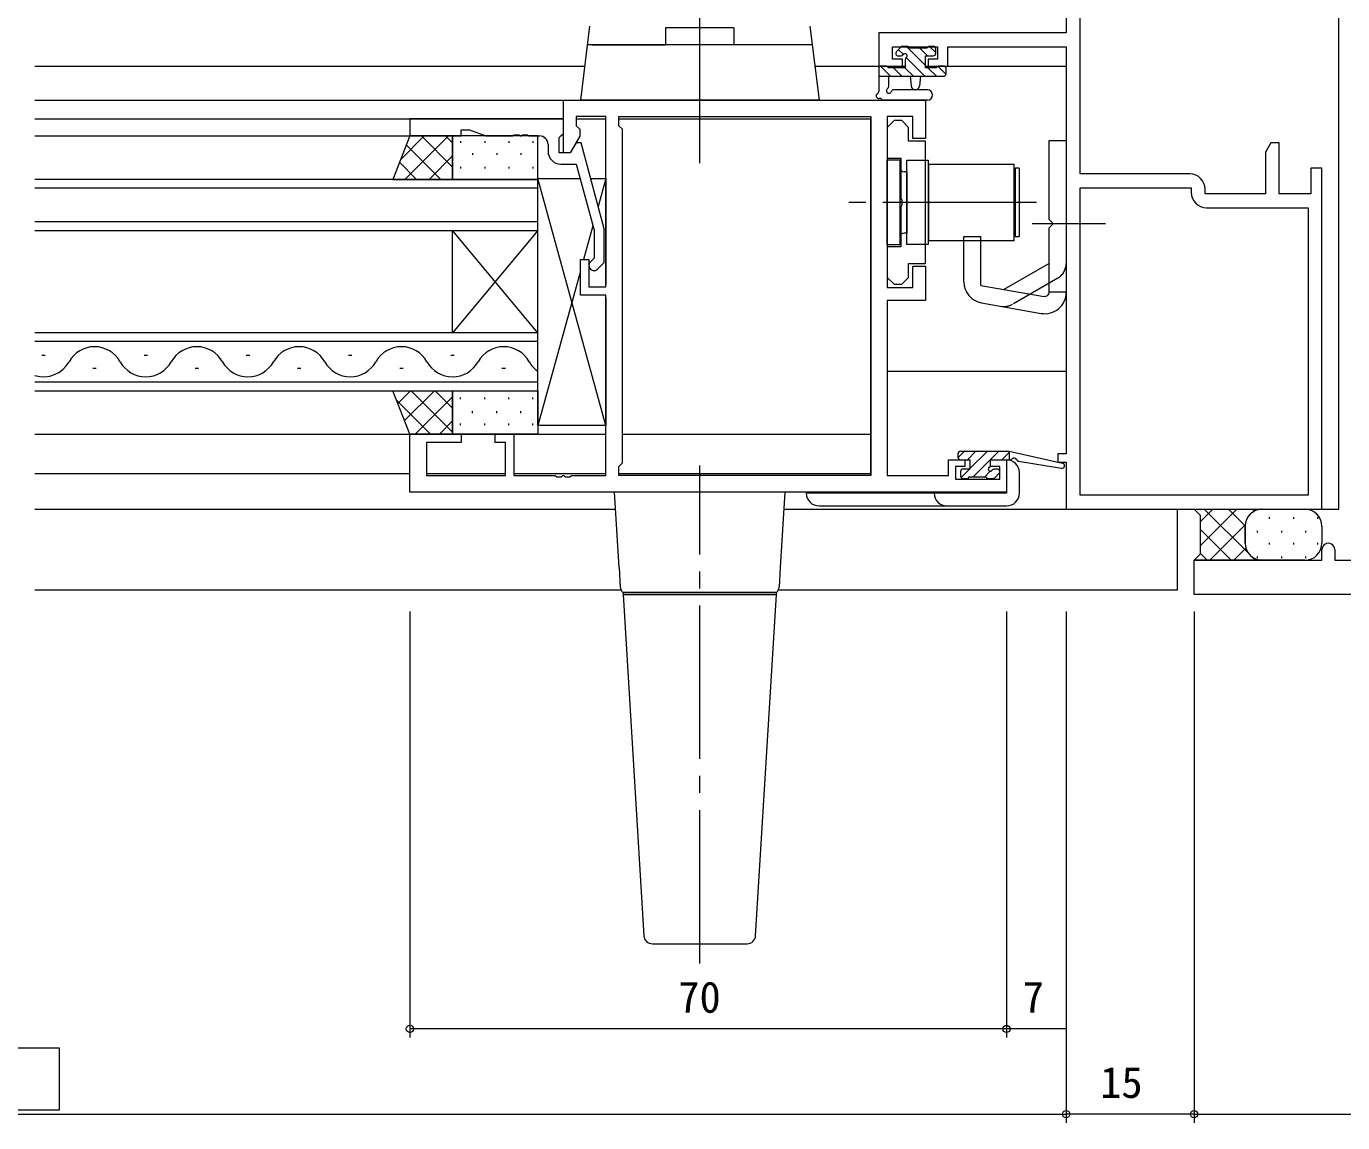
# Model space of a CAD drawing. Units: millimetres, scale not verified. Extents: x -594 to 539, y -420 to 386.
# Drawn here: x 163 to 317.4, y -249.5 to -120.8 of the extents above; entities that cross this region are included whole.
import ezdxf
from ezdxf.enums import TextEntityAlignment as Align

# ---------------------------------------------------------------- set-up
doc = ezdxf.new("R2010")
doc.units = ezdxf.units.MM
doc.header["$LTSCALE"] = 2
doc.linetypes.add('CHAIN2', pattern=[12, 9, -1, 1, -1])
doc.linetypes.add('DASHED3', pattern=[4, 3, -1])
for name, color, linetype, lineweight in [('0-3_YKK_11', 7, 'Continuous', 9), ('0-5_YKK_12', 2, 'Continuous', 9), ('0-6_YKK_13', 4, 'Continuous', 9), ('0-8_YKK_D', 6, 'Continuous', 9)]:
    doc.layers.add(name, color=color, linetype=linetype, lineweight=lineweight)
doc.styles.add('ＭＳ ゴシック', font='')
doc.styles.get('ＭＳ ゴシック').set_extended_font_data('MS Gothic')

msp = doc.modelspace()

# ---------------------------------------------------------------- linework, layer by layer
at = {"layer": '0-3_YKK_11'}
for p, q in [((285, -107.48), (285, -121.58)), ((286.63, -138.15), (286.63, -109.11)), ((263, -121.58), (263, -125.48)), ((285, -121.58), (263, -121.58)), ((264.63, -123.21), (269.9, -123.21)), ((264.63, -124.68), (264.63, -123.21)), ((269.9, -123.21), (269.9, -124.68)), ((271.1, -123.21), (285, -123.21)), ((271.1, -125.48), (271.1, -123.21)), ((285, -123.21), (285, -170.98)), ((265.8, -124.68), (264.63, -124.68)), ((265.8, -125.48), (265.8, -124.68)), ((268.8, -124.68), (268.8, -125.48)), ((269.9, -124.68), (268.8, -124.68)), ((263, -125.48), (265.8, -125.48)), ((268.8, -125.48), (271.1, -125.48)), ((226, -129.48), (268.5, -129.48)), ((226, -135.68), (226, -129.48)), ((268.5, -129.48), (268.5, -133.98)), ((208, -131.68), (208, -133.68)), ((226, -131.68), (208, -131.68)), ((226, -133.38), (226, -131.68)), ((227.5, -131.41), (227.5, -132.48)), ((231, -131.41), (227.5, -131.41)), ((227.5, -132.48), (227.93, -132.91)), ((231, -151.38), (231, -131.41)), ((232.5, -131.41), (262.07, -131.41)), ((232.5, -132.48), (232.5, -131.41)), ((232.93, -132.91), (232.5, -132.48)), ((262.07, -131.41), (262.07, -173.55)), ((262.07, -131.41), (262.07, -173.55)), ((264, -131.41), (264, -151.48)), ((267, -131.41), (264, -131.41)), ((264.8, -131.881), (264, -132.681)), ((264, -132.681), (264, -136.281)), ((265.7, -131.881), (264.8, -131.881)), ((266.5, -132.681), (265.7, -131.881)), ((266.5, -134.306), (266.5, -132.681)), ((267, -133.98), (267, -131.41)), ((208, -133.68), (214, -133.68)), ((214, -132.98), (215, -132.98)), ((214, -133.68), (214, -132.98)), ((215, -132.98), (216.923, -133.68)), ((216.923, -133.68), (220.042, -133.68)), ((220.042, -133.68), (220.225, -133.56)), ((220.225, -133.56), (220.775, -133.56)), ((220.775, -133.56), (220.958, -133.68)), ((220.958, -133.68), (221.042, -133.68)), ((221.042, -133.68), (221.225, -133.56)), ((221.225, -133.56), (221.775, -133.56)), ((221.775, -133.56), (221.958, -133.68)), ((221.958, -133.68), (223.2, -133.68)), ((225.5, -133.88), (225.7, -133.68)), ((225.5, -135.68), (225.5, -133.88)), ((225.7, -133.68), (226, -133.38)), ((227.93, -133.723), (226.8, -135.68)), ((227.93, -132.91), (227.93, -133.723)), ((232.93, -172.05), (232.93, -132.91)), ((268.5, -134.306), (266.5, -134.306)), ((268.5, -133.98), (267, -133.98)), ((268.5, -148.656), (268.5, -134.306)), ((224.2, -134.68), (224.2, -135.48)), ((226.8, -135.68), (225.5, -135.68)), ((226.8, -135.68), (226, -135.68)), ((227.493, -134.48), (226.8, -135.68)), ((228.093, -134.48), (227.493, -134.48)), ((230.8, -144.583), (228.093, -134.48)), ((309, -134.48), (308.37, -135.571)), ((308.37, -135.571), (308.37, -140.48)), ((310, -134.48), (309, -134.48)), ((310, -140.48), (310, -134.48)), ((225.7, -136.98), (227.52, -136.98)), ((227.52, -136.98), (229.6, -144.741)), ((264, -136.281), (265.6, -136.281)), ((265.6, -136.281), (265.6, -141.023)), ((299.5, -138.15), (286.63, -138.15)), ((313.7, -137.48), (313.7, -140.48)), ((315, -137.48), (313.7, -137.48)), ((315, -177.48), (315, -137.48)), ((286.63, -139.78), (299.67, -139.78)), ((286.63, -175.85), (286.63, -139.78)), ((286.63, -175.85), (286.63, -139.78)), ((299.67, -139.78), (299.67, -140.31)), ((301.3, -140.48), (301.3, -139.95)), ((308.37, -140.48), (301.3, -140.48)), ((313.7, -140.48), (310, -140.48)), ((265.6, -141.023), (265.72, -141.206)), ((265.72, -141.756), (265.6, -141.939)), ((265.6, -141.939), (265.6, -146.681)), ((265.72, -141.206), (265.72, -141.756)), ((301.47, -142.11), (313.37, -142.11)), ((313.37, -142.11), (313.37, -175.85)), ((229.6, -144.741), (229.6, -148.032)), ((230.8, -148.529), (230.8, -144.583)), ((264, -146.681), (264, -150.281)), ((265.6, -146.681), (264, -146.681)), ((228, -148.18), (229, -148.18)), ((228, -152.38), (228, -148.18)), ((229, -148.18), (229, -151.38)), ((229.6, -148.032), (229.176, -148.456)), ((230.024, -149.304), (230.8, -148.529)), ((266.5, -148.656), (268.5, -148.656)), ((266.5, -150.281), (266.5, -148.656)), ((267, -148.98), (268.5, -148.98)), ((267, -151.48), (267, -148.98)), ((268.5, -148.98), (268.5, -152.98)), ((264, -150.281), (264.8, -151.081)), ((264.8, -151.081), (265.7, -151.081)), ((265.7, -151.081), (266.5, -150.281)), ((231, -152.38), (228, -152.38)), ((229, -151.38), (231, -151.38)), ((231, -173.55), (231, -152.38)), ((264, -151.48), (267, -151.48)), ((264, -152.98), (264, -173.55)), ((268.5, -152.98), (264, -152.98)), ((208, -168.68), (214, -168.68)), ((208, -175.48), (208, -168.68)), ((209.93, -169.68), (209.93, -173.55)), ((214, -169.68), (209.93, -169.68)), ((214, -168.68), (214, -169.68)), ((218, -168.68), (220.2, -168.68)), ((218, -169.68), (218, -168.68)), ((219.2, -169.68), (218, -169.68)), ((219.2, -173.55), (219.2, -169.68)), ((220.2, -168.68), (220.2, -173.55)), ((284, -170.98), (284, -171.98)), ((285, -170.98), (284, -170.98)), ((232.5, -172.48), (232.93, -172.05)), ((232.5, -173.55), (232.5, -172.48)), ((271.2, -171.68), (273.1, -171.68)), ((271.2, -172.75), (271.2, -171.68)), ((271.2, -173.55), (271.2, -172.75)), ((272, -172.48), (272, -173.98)), ((273.1, -172.48), (272, -172.48)), ((273.1, -171.68), (273.1, -172.48)), ((276.1, -171.68), (278, -171.68)), ((276.1, -172.48), (276.1, -171.68)), ((277.2, -172.48), (276.1, -172.48)), ((277.2, -173.98), (277.2, -172.48)), ((278, -171.68), (278, -175.48)), ((284, -171.98), (285, -171.98)), ((285, -171.98), (285, -177.48)), ((209.93, -173.55), (219.2, -173.55)), ((220.2, -173.55), (225.042, -173.55)), ((225.042, -173.55), (225.225, -173.67)), ((225.225, -173.67), (225.775, -173.67)), ((225.775, -173.67), (225.958, -173.55)), ((225.958, -173.55), (226.042, -173.55)), ((226.042, -173.55), (226.225, -173.67)), ((226.225, -173.67), (226.775, -173.67)), ((226.775, -173.67), (226.958, -173.55)), ((226.958, -173.55), (231, -173.55)), ((262.07, -173.55), (232.5, -173.55)), ((264, -173.55), (271.2, -173.55)), ((272, -173.98), (277.2, -173.98)), ((278, -175.48), (208, -175.48)), ((313.37, -175.85), (286.63, -175.85)), ((285, -177.48), (315, -177.48)), ((315, -183.48), (315, -182.23)), ((316.5, -182.23), (316.5, -183.48)), ((300, -183.48), (315, -183.48)), ((300, -187.48), (300, -183.48)), ((316.5, -183.48), (326.5, -183.48)), ((360, -187.48), (300, -187.48))]:
    msp.add_line(p, q, dxfattribs=at)
for centre, radius, start, end in [((223.2, -134.68), 1, 0, 89.99998), ((225.7, -135.48), 1.5, 180, 269.99998), ((299.5, -139.95), 1.8, 0, 89.99998), ((301.47, -140.31), 1.8, 180, 269.99998), ((229.6, -148.88), 0.6, 134.99998, 315), ((315.75, -182.23), 0.75, 359.99998, 180)]:
    msp.add_arc(centre, radius, start, end, dxfattribs=at)
at = {"layer": '0-5_YKK_12'}
for p, q in [((317, -177.48), (317, -107.48)), ((164, -125.48), (228.491, -125.48)), ((255.509, -125.48), (266.1, -125.48)), ((268.5, -125.48), (285, -125.48)), ((164, -129.48), (262.07, -129.48)), ((164, -131.68), (226, -131.68)), ((227.502, -131.68), (230.999, -131.68)), ((232.502, -131.68), (262.07, -131.68)), ((262.07, -173.28), (262.07, -131.71)), ((164, -133.68), (208, -133.68)), ((223, -138.78), (164, -138.78)), ((223, -144.78), (223, -138.78)), ((164, -139.78), (223, -139.78)), ((223, -143.78), (164, -143.78)), ((164, -144.78), (223, -144.78)), ((223, -144.78), (213, -156.78)), ((223, -156.78), (213, -144.78)), ((213, -156.78), (213, -144.78)), ((223, -156.78), (223, -144.78)), ((223, -156.78), (164, -156.78)), ((223, -163.58), (223, -156.78)), ((164, -157.78), (223, -157.78)), ((164.8, -159.42), (165.2, -159.42)), ((176.8, -159.42), (177.2, -159.42)), ((188.8, -159.42), (189.2, -159.42)), ((200.8, -159.42), (201.2, -159.42)), ((212.8, -159.42), (213.2, -159.42)), ((170.8, -160.94), (171.2, -160.94)), ((182.8, -160.94), (183.2, -160.94)), ((194.8, -160.94), (195.2, -160.94)), ((206.8, -160.94), (207.2, -160.94)), ((218.8, -160.94), (219.2, -160.94)), ((264, -161.28), (285, -161.28)), ((223, -162.58), (164, -162.58)), ((164, -163.58), (223, -163.58)), ((164, -168.68), (231, -168.68)), ((232.93, -168.68), (262.07, -168.68)), ((284.5, -171.98), (284.5, -172.073)), ((164, -173.28), (208, -173.28)), ((209.932, -173.28), (219.199, -173.28)), ((220.202, -173.28), (230.999, -173.28)), ((232.502, -173.28), (262.07, -173.28)), ((164, -177.48), (232.122, -177.48)), ((251.878, -177.48), (285.3, -177.48)), ((298, -177.48), (298, -186.98)), ((314.7, -177.48), (317, -177.48)), ((232.778, -186.98), (164, -186.98)), ((298, -186.98), (251.222, -186.98))]:
    msp.add_line(p, q, dxfattribs=at)
for centre, start, end in [((171, -161.857), 29.20253, 150.79745), ((183, -161.857), 29.20253, 150.79745), ((195, -161.857), 29.20253, 150.79745), ((207, -161.857), 29.20253, 150.79745), ((219, -161.857), 29.20253, 150.79745), ((165, -158.503), 253.08415, 330.79745), ((177, -158.503), 209.20253, 330.79745), ((189, -158.503), 209.20253, 330.79745), ((201, -158.503), 209.20253, 330.79745), ((213, -158.503), 209.20253, 330.79745), ((225, -158.503), 209.20253, 234.41333)]:
    msp.add_arc(centre, 3.437, start, end, dxfattribs=at)
at = {"layer": '0-6_YKK_13', "linetype": 'CHAIN2'}
for p, q in [((242, -136.882), (242, -94.078)), ((281.5, -141.481), (259.07, -141.481)), ((281, -143.98), (289.63, -143.98)), ((242, -230.789), (242, -172.375))]:
    msp.add_line(p, q, dxfattribs=at)
at = {"layer": '0-6_YKK_13'}
for p, q in [((229.063, -120.822), (228, -129.48)), ((246, -120.98), (238, -120.98)), ((238, -120.98), (238, -122.98)), ((246, -120.98), (246, -122.98)), ((254.937, -120.822), (256, -129.48)), ((255.202, -122.98), (228.798, -122.98)), ((229.4, -122.98), (238, -122.98)), ((254.6, -122.98), (246, -122.98)), ((265.588, -123.268), (265.088, -123.768)), ((265.302, -123.554), (265.891, -124.143)), ((266.4, -123.18), (265.8, -123.18)), ((266.275, -123.18), (268.5, -125.405)), ((268.7, -123.38), (266.6, -123.38)), ((267.822, -123.38), (268.722, -124.28)), ((269.4, -123.18), (268.9, -123.18)), ((268.969, -123.18), (269.7, -123.911)), ((269.7, -123.98), (269.7, -123.48)), ((265.3, -124.28), (265.639, -124.28)), ((266.1, -124.741), (266.1, -125.68)), ((266.237, -124.489), (268.428, -126.68)), ((268.5, -124.28), (269.4, -124.28)), ((268.5, -125.68), (268.5, -124.28)), ((263, -125.78), (263, -128.46)), ((263, -126.641), (263.039, -126.68)), ((263.203, -125.496), (264.386, -126.68)), ((263.9, -125.48), (263.3, -125.48)), ((266.1, -125.68), (264.1, -125.68)), ((264.734, -125.68), (265.734, -126.68)), ((266.081, -125.68), (267.081, -126.68)), ((269.8, -125.68), (268.5, -125.68)), ((268.775, -125.68), (269.775, -126.68)), ((269.933, -125.492), (270.892, -126.45)), ((270.6, -125.48), (270, -125.48)), ((270.9, -126.38), (270.9, -125.78)), ((263, -126.68), (270.6, -126.68)), ((264.2, -127.86), (264.2, -126.68)), ((266.7, -126.68), (266.802, -127.824)), ((267.9, -126.68), (267.798, -127.824)), ((256, -129.48), (228, -129.48)), ((268.728, -129.48), (263.566, -129.48)), ((268.728, -128.28), (264.767, -128.277)), ((208, -133.68), (206, -138.78)), ((206.914, -136.451), (209.684, -133.68)), ((207.413, -138.78), (212.513, -133.68)), ((213, -133.68), (208, -133.68)), ((209.339, -133.68), (213, -137.341)), ((212.168, -133.68), (213, -134.512)), ((223, -133.68), (213, -133.68)), ((213, -133.68), (213, -138.78)), ((213, -138.78), (213, -133.68)), ((213.94, -134.284), (213.94, -134.484)), ((216.77, -134.284), (216.77, -134.484)), ((219.6, -134.284), (219.6, -134.484)), ((222.43, -134.284), (222.43, -134.484)), ((223, -138.78), (223, -133.68)), ((283, -134.23), (285, -134.23)), ((283, -143.48), (283, -134.23)), ((285, -134.23), (285, -152.045)), ((207.581, -134.75), (211.611, -138.78)), ((215.355, -135.699), (215.355, -135.899)), ((218.185, -135.699), (218.185, -135.899)), ((221.015, -135.699), (221.015, -135.899)), ((206.784, -136.781), (208.783, -138.78)), ((210.241, -138.78), (213, -136.021)), ((213.94, -137.314), (213.94, -137.514)), ((216.77, -137.314), (216.77, -137.514)), ((219.6, -137.314), (219.6, -137.514)), ((222.43, -137.314), (222.43, -137.514)), ((264, -146.481), (264, -136.481)), ((264, -136.481), (265.5, -136.481)), ((265.5, -146.481), (265.5, -136.481)), ((266.3, -136.531), (268.8, -136.531)), ((266.3, -146.431), (266.3, -136.531)), ((268.8, -136.531), (268.8, -146.431)), ((268.9, -145.981), (268.9, -136.981)), ((268.9, -136.981), (278.9, -136.981)), ((278.9, -145.981), (278.9, -136.981)), ((206, -138.78), (213, -138.78)), ((213, -138.78), (223, -138.78)), ((215.355, -138.729), (215.355, -138.78)), ((218.185, -138.729), (218.185, -138.78)), ((221.015, -138.729), (221.015, -138.78)), ((223, -138.68), (227.976, -138.68)), ((223, -167.68), (223, -138.68)), ((231, -167.68), (223, -138.68)), ((229.218, -138.68), (231, -138.68)), ((231, -138.68), (230.096, -141.957)), ((231, -138.68), (231, -151.08)), ((266.3, -137.881), (266, -137.881)), ((266.3, -137.881), (266.3, -145.081)), ((268.8, -138.481), (268.8, -144.481)), ((268.9, -138.481), (268.8, -138.481)), ((279, -137.481), (279, -145.481)), ((279.5, -137.481), (279, -137.481)), ((279.5, -137.481), (279.5, -145.481)), ((283.4, -143.88), (283, -143.48)), ((229.466, -144.241), (228.379, -148.18)), ((266.3, -145.081), (266, -145.081)), ((268.9, -144.481), (268.8, -144.481)), ((283.4, -144.08), (283, -144.48)), ((283, -152.045), (283, -144.48)), ((283.4, -144.08), (283.4, -143.88)), ((265.5, -146.481), (264, -146.481)), ((268.8, -146.431), (266.3, -146.431)), ((278.9, -145.981), (268.9, -145.981)), ((273, -145.48), (275, -145.48)), ((273, -150.811), (273, -145.48)), ((275, -151.23), (275, -145.48)), ((279, -145.481), (279.5, -145.481)), ((228, -149.555), (223, -167.68)), ((283, -148.641), (277.693, -151.705)), ((275, -151.23), (282.413, -152.537)), ((231, -152.68), (231, -167.68)), ((283, -151.98), (285, -151.98)), ((275.066, -153.273), (282.066, -154.507)), ((206, -163.58), (213, -163.58)), ((208, -168.68), (206, -163.58)), ((208.069, -163.58), (206.583, -165.066)), ((210.897, -163.58), (207.379, -167.098)), ((213, -168.453), (208.127, -163.58)), ((213, -165.625), (210.955, -163.58)), ((213, -163.58), (223, -163.58)), ((213, -168.68), (213, -163.58)), ((213, -163.58), (213, -168.68)), ((223, -163.58), (223, -168.68)), ((210.398, -168.68), (206.453, -164.734)), ((213, -164.305), (208.625, -168.68)), ((213.94, -164.584), (213.94, -164.384)), ((216.77, -164.584), (216.77, -164.384)), ((219.6, -164.584), (219.6, -164.384)), ((222.43, -164.584), (222.43, -164.384)), ((215.355, -166.199), (215.355, -165.999)), ((218.185, -166.199), (218.185, -165.999)), ((221.015, -166.199), (221.015, -165.999)), ((213, -167.134), (211.454, -168.68)), ((213.94, -167.614), (213.94, -167.414)), ((216.77, -167.614), (216.77, -167.414)), ((219.6, -167.614), (219.6, -167.414)), ((222.43, -167.614), (222.43, -167.414)), ((231, -167.68), (223, -167.68)), ((213, -168.68), (208, -168.68)), ((223, -168.68), (213, -168.68)), ((272.302, -170.98), (272.302, -171.38)), ((273.055, -170.68), (272.306, -171.429)), ((272.602, -170.68), (278.3, -170.68)), ((274.402, -170.68), (273.402, -171.68)), ((275.749, -170.68), (273.702, -172.727)), ((277.096, -170.68), (274.096, -173.68)), ((278.3, -170.823), (277.443, -171.68)), ((278.3, -170.68), (284.566, -172.088)), ((278.3, -170.68), (278.3, -171.68)), ((272.602, -171.68), (273.702, -171.68)), ((273.649, -172.78), (272.665, -173.764)), ((273.702, -172.78), (272.902, -172.78)), ((273.702, -171.68), (273.702, -172.78)), ((276.102, -171.68), (278.3, -171.68)), ((276.102, -172.319), (276.102, -171.68)), ((276.902, -172.78), (276.563, -172.78)), ((278.002, -171.7), (278.002, -175.6)), ((278.3, -171.68), (278.387, -171.694)), ((279.413, -171.86), (284.452, -172.676)), ((272.602, -173.08), (272.602, -173.58)), ((272.902, -173.88), (273.402, -173.88)), ((273.602, -173.68), (275.602, -173.68)), ((276.093, -173.03), (275.443, -173.68)), ((275.802, -173.88), (276.402, -173.88)), ((276.614, -173.792), (277.114, -173.292)), ((279.502, -175.6), (279.502, -173.2)), ((232.542, -184.341), (232, -175.48)), ((232.998, -175.48), (232, -175.48)), ((251.002, -175.48), (232.998, -175.48)), ((252, -175.48), (251.002, -175.48)), ((252, -175.48), (251.458, -184.341)), ((278.002, -175.6), (254.502, -175.6)), ((256.002, -177.1), (278.002, -177.1)), ((300.75, -178.23), (300, -177.48)), ((300, -177.48), (308, -177.48)), ((300.75, -178.23), (300, -177.48)), ((302.201, -177.48), (300.75, -178.931)), ((305.029, -177.48), (300.75, -181.76)), ((306.418, -182.704), (301.194, -177.48)), ((306, -179.457), (304.023, -177.48)), ((307.077, -177.706), (306.851, -177.48)), ((307.858, -177.48), (307.852, -177.486)), ((308, -177.48), (313, -177.48)), ((300.75, -182.73), (300.75, -178.23)), ((300.75, -182.73), (300.75, -178.23)), ((308.868, -178.604), (308.868, -178.404)), ((311.698, -178.604), (311.698, -178.404)), ((314.528, -178.604), (314.528, -178.404)), ((304.366, -183.48), (300.75, -179.864)), ((306.006, -179.332), (301.858, -183.48)), ((306, -179.48), (306, -181.48)), ((306, -181.48), (306, -179.48)), ((307.453, -180.219), (307.453, -180.019)), ((310.283, -180.219), (310.283, -180.019)), ((313.113, -180.219), (313.113, -180.019)), ((315, -179.48), (315, -181.48)), ((306.091, -182.076), (304.686, -183.48)), ((306.038, -181.634), (306.038, -181.434)), ((308.868, -181.634), (308.868, -181.434)), ((311.698, -181.634), (311.698, -181.434)), ((314.528, -181.634), (314.528, -181.434)), ((300, -183.48), (300.75, -182.73)), ((300, -183.48), (300.75, -182.73)), ((308, -183.48), (300, -183.48)), ((301.538, -183.48), (300.75, -182.693)), ((307.194, -183.48), (306.777, -183.062)), ((307.453, -183.249), (307.453, -183.049)), ((307.563, -183.432), (307.515, -183.48)), ((313, -183.48), (308, -183.48)), ((310.283, -183.249), (310.283, -183.049)), ((313.113, -183.249), (313.113, -183.049)), ((232.542, -184.341), (232.681, -186.607)), ((251.458, -184.341), (251.32, -186.607)), ((232.664, -186.341), (232.657, -186.219)), ((251.343, -186.219), (251.336, -186.341)), ((233, -187.28), (233, -187.48)), ((233.663, -187.28), (233, -187.28)), ((251, -187.48), (233, -187.48)), ((233, -187.48), (251, -187.48)), ((233, -187.48), (235.443, -227.541)), ((233.72, -187.28), (233.663, -187.28)), ((242, -187.28), (233.72, -187.28)), ((250.28, -187.28), (242, -187.28)), ((248.557, -227.541), (251, -187.48)), ((250.338, -187.28), (250.28, -187.28)), ((251, -187.28), (250.338, -187.28)), ((251, -187.48), (251, -187.28)), ((236.441, -228.48), (247.559, -228.48))]:
    msp.add_line(p, q, dxfattribs=at)
at = {"layer": '0-6_YKK_13', "linetype": 'DASHED3'}
for p, q in [((279, -138.481), (278.9, -138.481)), ((279, -144.481), (278.9, -144.481)), ((284, -150.373), (278.693, -153.437))]:
    msp.add_line(p, q, dxfattribs=at)
at = {"layer": '0-6_YKK_13'}
for centre, radius, start, end in [((265.8, -123.48), 0.3, 90, 135), ((266.4, -123.38), 0.2, 0, 90), ((268.9, -123.38), 0.2, 90, 180), ((269.4, -123.48), 0.3, 0, 90), ((265.3, -123.98), 0.3, 135, 270), ((265.639, -123.98), 0.3, 270, 326.94426), ((266.1, -124.28), 0.25, 303.05573, 146.94426), ((266.4, -124.741), 0.3, 123.05573, 180), ((269.4, -123.98), 0.3, 270, 0), ((263.3, -125.78), 0.3, 90, 180), ((263.9, -125.68), 0.2, 0, 90), ((270, -125.68), 0.2, 90, 180), ((270.6, -125.78), 0.3, 0, 90), ((270.6, -126.38), 0.3, 270, 0), ((264.2, -128.38), 0.3, 119.99998, 340.81024), ((263.9, -127.86), 0.3, 300, 0), ((267.3, -127.78), 0.5, 185.09206, 354.90793), ((263, -128.98), 0.3, 119.99998, 280.52878), ((262.7, -128.46), 0.3, 300, 0), ((263.11, -129.57), 0.3, 40.52878, 100.52878), ((263.566, -129.18), 0.3, 220.52878, 270), ((264.767, -128.577), 0.3, 89.95976, 160.81024), ((268.728, -128.88), 0.6, 269.95976, 89.95976), ((266, -137.381), 0.5, 180, 270), ((266, -145.581), 0.5, 90, 180), ((275.5, -150.811), 2.5, 180, 260), ((282.5, -152.045), 2.5, 260, 0), ((282.5, -152.009), 0.5, 260, 0), ((272.602, -170.98), 0.3, 90, 180), ((272.602, -171.38), 0.3, 180, 270), ((272.902, -173.08), 0.3, 90, 180), ((276.102, -172.78), 0.25, 123.05573, 326.94426), ((275.802, -172.319), 0.3, 303.05573, 0), ((276.563, -173.08), 0.3, 90, 146.94426), ((276.902, -173.08), 0.3, 314.99998, 90), ((278.002, -173.2), 1.5, 0, 90), ((278.435, -171.398), 0.3, 260.80246, 320.80246), ((278.9, -171.777), 0.3, 20.80246, 140.80246), ((279.461, -171.564), 0.3, 200.80246, 260.80246), ((284.5, -172.38), 0.3, 260.80246, 77.34137), ((272.902, -173.58), 0.3, 180, 270), ((273.402, -173.68), 0.2, 270, 0), ((275.802, -173.68), 0.2, 180, 270), ((276.402, -173.58), 0.3, 270, 314.99998), ((256.002, -175.6), 1.5, 180, 270), ((271.002, -175.6), 1.5, 180, 270), ((278.002, -175.6), 1.5, 270, 0), ((308, -179.48), 2, 90, 180), ((308, -179.48), 2, 90, 180), ((313, -179.48), 2, 0, 90), ((308, -181.48), 2, 180, 270), ((308, -181.48), 2, 180, 270), ((313, -181.48), 2, 270, 0), ((233.679, -186.546), 1, 183.49994, 228.27431), ((250.321, -186.546), 1, 311.96556, 356.50012), ((236.441, -227.48), 1, 183.48932, 270), ((247.559, -227.48), 1, 270, 356.51067)]:
    msp.add_arc(centre, radius, start, end, dxfattribs=at)
at = {"layer": '0-6_YKK_13', "linetype": 'DASHED3'}
for centre, start, end in [((283, -148.641), 300, 0), ((277.693, -151.705), 260, 300)]:
    msp.add_arc(centre, 2, start, end, dxfattribs=at)
at = {"layer": '0-8_YKK_D'}
for p, q in [((208, -189.48), (208, -239.48)), ((278, -189.48), (278, -239.48)), ((278, -189.48), (278, -239.48)), ((285, -189.48), (285, -249.48)), ((285, -189.48), (285, -249.48)), ((300, -189.48), (300, -249.48)), ((300, -189.48), (300, -249.48)), ((278, -238.48), (208, -238.48)), ((285, -238.48), (278, -238.48)), ((154.693, -240.704), (166.827, -240.704)), ((166.827, -240.704), (166.827, -248)), ((40, -248.48), (285, -248.48)), ((166.827, -248), (154.693, -248)), ((300, -248.48), (285, -248.48)), ((300, -248.48), (360, -248.48))]:
    msp.add_line(p, q, dxfattribs=at)
for centre in [(208, -238.48), (278, -238.48), (278, -238.48), (285, -248.48), (285, -248.48), (300, -248.48), (300, -248.48)]:
    msp.add_circle(centre, 0.425, dxfattribs=at)

# ---------------------------------------------------------------- texts
at = {"layer": '0-8_YKK_D', "color": 4, "style": 'ＭＳ ゴシック'}
for s, p in [('70', (239.48, -237.68)), ('7', (279.9, -237.68)), ('15', (288.98, -247.68))]:
    msp.add_text(s, height=3.666, dxfattribs=at).set_placement(p, align=Align.BOTTOM_LEFT)

doc.saveas('drawing.dxf')
